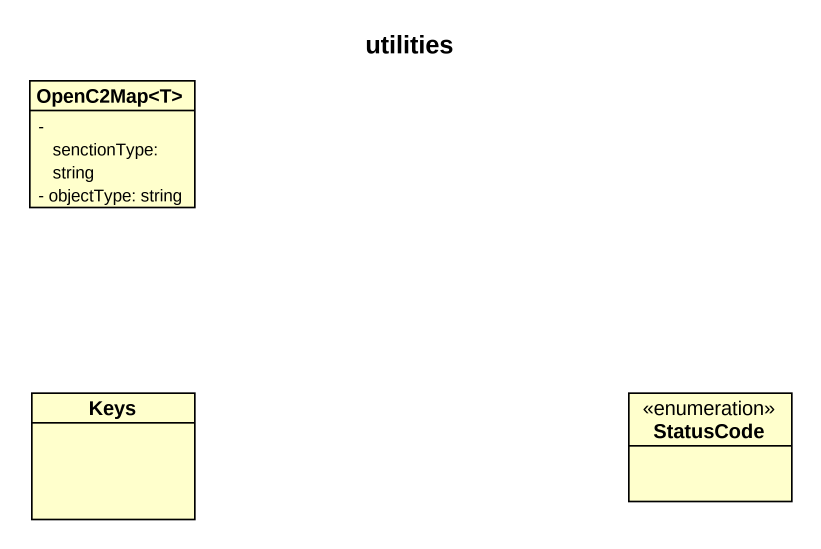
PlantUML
@startuml
title utilities
hide circle
hide empty members
skinparam classAttributeIconSize 0
class "OpenC2Map<T>" as OpenC2Map_T {
  - senctionType: string
  - objectType: string
}
class Keys
enum StatusCode
@enduml
